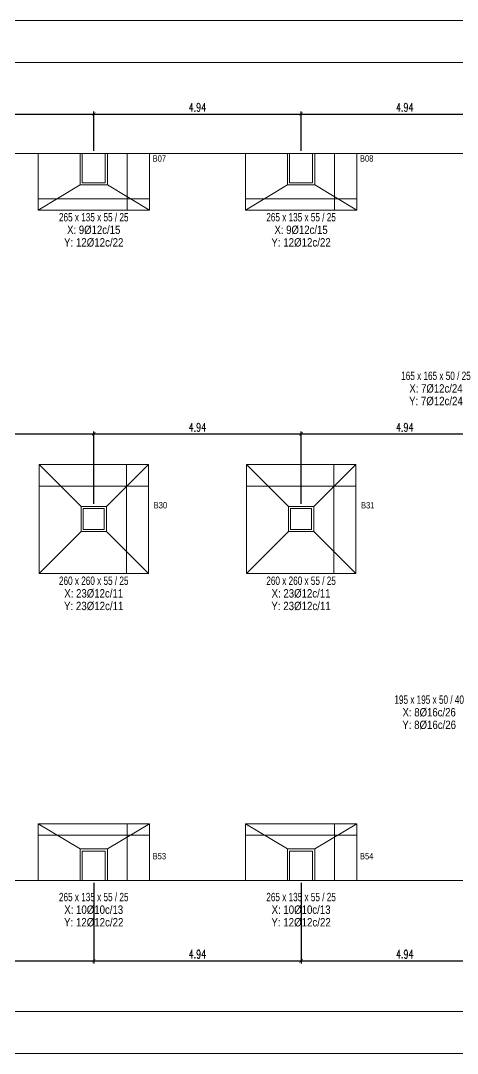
# Model space of a CAD drawing. Header units: millimetres. Extents: x 0 to 147, y 0 to 144.
# Drawn here: x 34.1 to 44.49, y 99.17 to 123.77 of the extents above; entities that cross this region are included whole.
import ezdxf
from ezdxf.enums import TextEntityAlignment as Align

# ---------------------------------------------------------------- set-up
doc = ezdxf.new("R2010")
doc.units = ezdxf.units.MM
doc.linetypes.add('TRAZO_HUECO', pattern=[0.375, 0.25, -0.125])
for name, color, linetype, lineweight in [('COLUMNA_REF', 3, 'Continuous', 9), ('PILAR_HORMIGON', 2, 'Continuous', 0), ('RECUAD_LIMITES', 2, 'Continuous', 0), ('RECUAD_MARCO', 1, 'Continuous', 20), ('SILUETAS', 6, 'Continuous', 5), ('ZAP_CONTORNO', 6, 'Continuous', 9), ('ZAP_DIMENSION_Y_ARM', 7, 'Continuous', 0), ('ZAP_ESQUEMA_ARM', 7, 'Continuous', 9)]:
    doc.layers.add(name, color=color, linetype=linetype, lineweight=lineweight)
doc.styles.add('COTAS', font='romans.shx', dxfattribs={"width": 0.7})
doc.styles.add('CYPETXT_romans', font='arial.ttf', dxfattribs={"height": 0.2})
doc.dimstyles.new('COTA 100', dxfattribs={"dimscale": 200, "dimtxt": 0.001, "dimasz": 0.0004, "dimexe": 0.0003, "dimexo": 0.0003, "dimgap": 0.0003, "dimtad": 1, "dimzin": 4, "dimdsep": 46, "dimtxsty": 'COTAS', "dimblk": 'ARCHTICK', "dimcen": -0.02, "dimdle": 0.0003, "dimclrd": 256, "dimclre": 256, "dimclrt": 2, "dimadec": 0, "dimazin": 0, "dimtfac": 1, "dimtix": 1, "dimtmove": 2, "dimatfit": 3, "dimldrblk": 'ORIGIN', "dimfxl": 1, "dimtolj": 1, "dimtzin": 0, "dimarcsym": 0})

# ---------------------------------------------------------------- blocks, each defined once
blk = doc.blocks.new('_ArchTick')
at = {"color": 0, "const_width": 0.15}
blk.add_lwpolyline([(-0.5, -0.5), (0.5, 0.5)], dxfattribs=at)
blk = doc.blocks.new('*D464')
at = {"lineweight": -2, "transparency": 16777216}
for p, q in [((30.841, 121.546), (35.896, 121.546)), ((30.901, 120.668), (30.901, 121.606)), ((35.836, 120.668), (35.836, 121.606))]:
    blk.add_line(p, q, dxfattribs=at)
at = {"layer": 'Defpoints', "color": 0, "transparency": 16777216}
for p in [(35.836, 121.546), (30.901, 120.608), (35.836, 120.608)]:
    blk.add_point(p, dxfattribs=at)
at = {"lineweight": -2, "transparency": 16777216, "xscale": 0.08, "yscale": 0.08, "zscale": 0.08, "rotation": 180}
blk.add_blockref('_ArchTick', (30.901, 121.546), dxfattribs=at)
at = {"lineweight": -2, "transparency": 16777216, "xscale": 0.08, "yscale": 0.08, "zscale": 0.08}
blk.add_blockref('_ArchTick', (35.836, 121.546), dxfattribs=at)
at = {"color": 2, "transparency": 16777216, "insert": (33.369, 121.706), "char_height": 0.2, "attachment_point": 5, "style": 'COTAS'}
blk.add_mtext('\\A1;4.94', dxfattribs=at)
blk = doc.blocks.new('_Origin')
at = {"color": 0, "linetype": 'ByBlock', "lineweight": -2}
blk.add_line((0, 0), (-1, 0), dxfattribs=at)
blk.add_circle((0, 0), 0.5, dxfattribs=at)
blk = doc.blocks.new('*D465')
at = {"lineweight": -2, "transparency": 16777216}
for p, q in [((35.776, 121.546), (40.831, 121.546)), ((35.836, 120.668), (35.836, 121.606)), ((40.771, 120.668), (40.771, 121.606))]:
    blk.add_line(p, q, dxfattribs=at)
at = {"layer": 'Defpoints', "color": 0, "transparency": 16777216}
for p in [(40.771, 121.546), (35.836, 120.608), (40.771, 120.608)]:
    blk.add_point(p, dxfattribs=at)
at = {"lineweight": -2, "transparency": 16777216, "xscale": 0.08, "yscale": 0.08, "zscale": 0.08, "rotation": 180}
blk.add_blockref('_ArchTick', (35.836, 121.546), dxfattribs=at)
at = {"lineweight": -2, "transparency": 16777216, "xscale": 0.08, "yscale": 0.08, "zscale": 0.08}
blk.add_blockref('_ArchTick', (40.771, 121.546), dxfattribs=at)
at = {"color": 2, "transparency": 16777216, "insert": (38.304, 121.706), "char_height": 0.2, "attachment_point": 5, "style": 'COTAS'}
blk.add_mtext('\\A1;4.94', dxfattribs=at)
blk = doc.blocks.new('*D466')
at = {"lineweight": -2, "transparency": 16777216}
for p, q in [((40.711, 121.546), (45.766, 121.546)), ((40.771, 120.668), (40.771, 121.606)), ((45.706, 120.668), (45.706, 121.606))]:
    blk.add_line(p, q, dxfattribs=at)
at = {"layer": 'Defpoints', "color": 0, "transparency": 16777216}
for p in [(45.706, 121.546), (40.771, 120.608), (45.706, 120.608)]:
    blk.add_point(p, dxfattribs=at)
at = {"lineweight": -2, "transparency": 16777216, "xscale": 0.08, "yscale": 0.08, "zscale": 0.08, "rotation": 180}
blk.add_blockref('_ArchTick', (40.771, 121.546), dxfattribs=at)
at = {"lineweight": -2, "transparency": 16777216, "xscale": 0.08, "yscale": 0.08, "zscale": 0.08}
blk.add_blockref('_ArchTick', (45.706, 121.546), dxfattribs=at)
at = {"color": 2, "transparency": 16777216, "insert": (43.239, 121.706), "char_height": 0.2, "attachment_point": 5, "style": 'COTAS'}
blk.add_mtext('\\A1;4.94', dxfattribs=at)
blk = doc.blocks.new('*D475')
at = {"lineweight": -2, "transparency": 16777216}
for p, q in [((30.841, 113.925), (35.896, 113.925)), ((30.901, 112.258), (30.901, 113.985)), ((35.836, 112.258), (35.836, 113.985))]:
    blk.add_line(p, q, dxfattribs=at)
at = {"layer": 'Defpoints', "color": 0, "transparency": 16777216}
for p in [(35.836, 113.925), (30.901, 112.198), (35.836, 112.198)]:
    blk.add_point(p, dxfattribs=at)
at = {"lineweight": -2, "transparency": 16777216, "xscale": 0.08, "yscale": 0.08, "zscale": 0.08, "rotation": 180}
blk.add_blockref('_ArchTick', (30.901, 113.925), dxfattribs=at)
at = {"lineweight": -2, "transparency": 16777216, "xscale": 0.08, "yscale": 0.08, "zscale": 0.08}
blk.add_blockref('_ArchTick', (35.836, 113.925), dxfattribs=at)
at = {"color": 2, "transparency": 16777216, "insert": (33.369, 114.085), "char_height": 0.2, "attachment_point": 5, "style": 'COTAS'}
blk.add_mtext('\\A1;4.94', dxfattribs=at)
blk = doc.blocks.new('*D476')
at = {"lineweight": -2, "transparency": 16777216}
for p, q in [((35.776, 113.925), (40.831, 113.925)), ((35.836, 112.258), (35.836, 113.985)), ((40.771, 112.258), (40.771, 113.985))]:
    blk.add_line(p, q, dxfattribs=at)
at = {"layer": 'Defpoints', "color": 0, "transparency": 16777216}
for p in [(40.771, 113.925), (35.836, 112.198), (40.771, 112.198)]:
    blk.add_point(p, dxfattribs=at)
at = {"lineweight": -2, "transparency": 16777216, "xscale": 0.08, "yscale": 0.08, "zscale": 0.08, "rotation": 180}
blk.add_blockref('_ArchTick', (35.836, 113.925), dxfattribs=at)
at = {"lineweight": -2, "transparency": 16777216, "xscale": 0.08, "yscale": 0.08, "zscale": 0.08}
blk.add_blockref('_ArchTick', (40.771, 113.925), dxfattribs=at)
at = {"color": 2, "transparency": 16777216, "insert": (38.304, 114.085), "char_height": 0.2, "attachment_point": 5, "style": 'COTAS'}
blk.add_mtext('\\A1;4.94', dxfattribs=at)
blk = doc.blocks.new('*D477')
at = {"lineweight": -2, "transparency": 16777216}
for p, q in [((40.711, 113.925), (45.766, 113.925)), ((40.771, 112.258), (40.771, 113.985)), ((45.706, 112.133), (45.706, 113.985))]:
    blk.add_line(p, q, dxfattribs=at)
at = {"layer": 'Defpoints', "color": 0, "transparency": 16777216}
for p in [(45.706, 113.925), (40.771, 112.198), (45.706, 112.073)]:
    blk.add_point(p, dxfattribs=at)
at = {"lineweight": -2, "transparency": 16777216, "xscale": 0.08, "yscale": 0.08, "zscale": 0.08, "rotation": 180}
blk.add_blockref('_ArchTick', (40.771, 113.925), dxfattribs=at)
at = {"lineweight": -2, "transparency": 16777216, "xscale": 0.08, "yscale": 0.08, "zscale": 0.08}
blk.add_blockref('_ArchTick', (45.706, 113.925), dxfattribs=at)
at = {"color": 2, "transparency": 16777216, "insert": (43.239, 114.085), "char_height": 0.2, "attachment_point": 5, "style": 'COTAS'}
blk.add_mtext('\\A1;4.94', dxfattribs=at)
blk = doc.blocks.new('*D493')
at = {"lineweight": -2, "transparency": 16777216}
for p, q in [((30.901, 103.228), (30.901, 101.312)), ((35.836, 103.228), (35.836, 101.312)), ((30.841, 101.372), (35.896, 101.372))]:
    blk.add_line(p, q, dxfattribs=at)
at = {"layer": 'Defpoints', "color": 0, "transparency": 16777216}
for p in [(30.901, 103.288), (35.836, 103.288), (35.836, 101.372)]:
    blk.add_point(p, dxfattribs=at)
at = {"lineweight": -2, "transparency": 16777216, "xscale": 0.08, "yscale": 0.08, "zscale": 0.08, "rotation": 180}
blk.add_blockref('_ArchTick', (30.901, 101.372), dxfattribs=at)
at = {"lineweight": -2, "transparency": 16777216, "xscale": 0.08, "yscale": 0.08, "zscale": 0.08}
blk.add_blockref('_ArchTick', (35.836, 101.372), dxfattribs=at)
at = {"color": 2, "transparency": 16777216, "insert": (33.369, 101.532), "char_height": 0.2, "attachment_point": 5, "style": 'COTAS'}
blk.add_mtext('\\A1;4.94', dxfattribs=at)
blk = doc.blocks.new('*D494')
at = {"lineweight": -2, "transparency": 16777216}
for p, q in [((35.836, 103.228), (35.836, 101.312)), ((40.771, 103.228), (40.771, 101.312)), ((35.776, 101.372), (40.831, 101.372))]:
    blk.add_line(p, q, dxfattribs=at)
at = {"layer": 'Defpoints', "color": 0, "transparency": 16777216}
for p in [(35.836, 103.288), (40.771, 103.288), (40.771, 101.372)]:
    blk.add_point(p, dxfattribs=at)
at = {"lineweight": -2, "transparency": 16777216, "xscale": 0.08, "yscale": 0.08, "zscale": 0.08, "rotation": 180}
blk.add_blockref('_ArchTick', (35.836, 101.372), dxfattribs=at)
at = {"lineweight": -2, "transparency": 16777216, "xscale": 0.08, "yscale": 0.08, "zscale": 0.08}
blk.add_blockref('_ArchTick', (40.771, 101.372), dxfattribs=at)
at = {"color": 2, "transparency": 16777216, "insert": (38.304, 101.532), "char_height": 0.2, "attachment_point": 5, "style": 'COTAS'}
blk.add_mtext('\\A1;4.94', dxfattribs=at)
blk = doc.blocks.new('*D495')
at = {"lineweight": -2, "transparency": 16777216}
for p, q in [((40.771, 103.228), (40.771, 101.312)), ((45.706, 103.228), (45.706, 101.312)), ((40.711, 101.372), (45.766, 101.372))]:
    blk.add_line(p, q, dxfattribs=at)
at = {"layer": 'Defpoints', "color": 0, "transparency": 16777216}
for p in [(40.771, 103.288), (45.706, 103.288), (45.706, 101.372)]:
    blk.add_point(p, dxfattribs=at)
at = {"lineweight": -2, "transparency": 16777216, "xscale": 0.08, "yscale": 0.08, "zscale": 0.08, "rotation": 180}
blk.add_blockref('_ArchTick', (40.771, 101.372), dxfattribs=at)
at = {"lineweight": -2, "transparency": 16777216, "xscale": 0.08, "yscale": 0.08, "zscale": 0.08}
blk.add_blockref('_ArchTick', (45.706, 101.372), dxfattribs=at)
at = {"color": 2, "transparency": 16777216, "insert": (43.239, 101.532), "char_height": 0.2, "attachment_point": 5, "style": 'COTAS'}
blk.add_mtext('\\A1;4.94', dxfattribs=at)

msp = doc.modelspace()

# ---------------------------------------------------------------- linework, layer by layer
at = {"layer": 'PILAR_HORMIGON'}
for points in [[(35.56117, 119.908), (36.11117, 119.908), (36.11117, 120.608), (35.56117, 120.608), (35.56117, 119.908)], [(40.49617, 119.908), (41.04617, 119.908), (41.04617, 120.608), (40.49617, 120.608), (40.49617, 119.908)], [(35.58617, 111.648), (36.08617, 111.648), (36.08617, 112.148), (35.58617, 112.148), (35.58617, 111.648)], [(40.52117, 111.648), (41.02117, 111.648), (41.02117, 112.148), (40.52117, 112.148), (40.52117, 111.648)], [(35.56117, 103.288), (36.11117, 103.288), (36.11117, 103.988), (35.56117, 103.988), (35.56117, 103.288)], [(40.49617, 103.288), (41.04617, 103.288), (41.04617, 103.988), (40.49617, 103.988), (40.49617, 103.288)]]:
    msp.add_lwpolyline(points, close=True, dxfattribs=at)
at = {"layer": 'RECUAD_LIMITES'}
msp.add_lwpolyline([(0, 99.17), (83.9, 99.17), (83.9, 123.77), (0, 123.77), (0, 99.17)], close=True, dxfattribs=at)
at = {"layer": 'RECUAD_MARCO'}
msp.add_lwpolyline([(2.5, 100.17), (82.9, 100.17), (82.9, 122.77), (2.5, 122.77), (2.5, 100.17)], close=True, dxfattribs=at)
at = {"layer": 'SILUETAS', "color": 5}
msp.add_lwpolyline([(6.07802, 120.608), (5.44962, 106.288), (8.31921, 103.288), (62.80624, 103.288), (62.80624, 120.608), (6.07802, 120.608)], dxfattribs=at)
at = {"layer": 'SILUETAS', "color": 1, "linetype": 'TRAZO_HUECO'}
msp.add_lwpolyline([(6.07802, 120.608), (5.44962, 106.288), (8.31921, 103.288), (62.80624, 103.288), (62.80624, 120.608), (6.07802, 120.608)], dxfattribs=at)
at = {"layer": 'ZAP_CONTORNO'}
for p, q in [((35.51117, 120.608), (35.51117, 119.858)), ((40.44617, 120.608), (40.44617, 119.858)), ((34.51117, 119.258), (35.51117, 119.858)), ((37.16117, 119.258), (36.16117, 119.858)), ((39.44617, 119.258), (40.44617, 119.858)), ((42.09617, 119.258), (41.09617, 119.858)), ((34.53617, 113.198), (35.53617, 112.198)), ((37.13617, 113.198), (36.13617, 112.198)), ((39.47117, 113.198), (40.47117, 112.198)), ((42.07117, 113.198), (41.07117, 112.198)), ((34.53617, 110.598), (35.53617, 111.598)), ((37.13617, 110.598), (36.13617, 111.598)), ((39.47117, 110.598), (40.47117, 111.598)), ((42.07117, 110.598), (41.07117, 111.598)), ((34.51117, 104.638), (35.51117, 104.038)), ((37.16117, 104.638), (36.16117, 104.038)), ((39.44617, 104.638), (40.44617, 104.038)), ((42.09617, 104.638), (41.09617, 104.038))]:
    msp.add_line(p, q, dxfattribs=at)
for points in [[(34.51117, 119.258), (37.16117, 119.258), (37.16117, 120.608), (34.51117, 120.608), (34.51117, 119.258)], [(39.44617, 119.258), (42.09617, 119.258), (42.09617, 120.608), (39.44617, 120.608), (39.44617, 119.258)], [(34.53617, 110.598), (37.13617, 110.598), (37.13617, 113.198), (34.53617, 113.198), (34.53617, 110.598)], [(39.47117, 110.598), (42.07117, 110.598), (42.07117, 113.198), (39.47117, 113.198), (39.47117, 110.598)], [(35.53617, 111.598), (36.13617, 111.598), (36.13617, 112.198), (35.53617, 112.198), (35.53617, 111.598)], [(40.47117, 111.598), (41.07117, 111.598), (41.07117, 112.198), (40.47117, 112.198), (40.47117, 111.598)], [(34.51117, 103.288), (37.16117, 103.288), (37.16117, 104.638), (34.51117, 104.638), (34.51117, 103.288)], [(39.44617, 103.288), (42.09617, 103.288), (42.09617, 104.638), (39.44617, 104.638), (39.44617, 103.288)]]:
    msp.add_lwpolyline(points, close=True, dxfattribs=at)
for points in [[(35.51117, 119.858), (36.16117, 119.858), (36.16117, 120.608)], [(40.44617, 119.858), (41.09617, 119.858), (41.09617, 120.608)], [(36.16117, 103.288), (36.16117, 104.038), (35.51117, 104.038), (35.51117, 103.288)], [(41.09617, 103.288), (41.09617, 104.038), (40.44617, 104.038), (40.44617, 103.288)]]:
    msp.add_lwpolyline(points, dxfattribs=at)
at = {"layer": 'ZAP_ESQUEMA_ARM'}
for p, q in [((36.63117, 119.258), (36.63117, 120.608)), ((41.56617, 119.258), (41.56617, 120.608)), ((34.51117, 119.528), (37.16117, 119.528)), ((39.44617, 119.528), (42.09617, 119.528)), ((36.61617, 110.598), (36.61617, 113.198)), ((41.55117, 110.598), (41.55117, 113.198)), ((34.53617, 112.678), (37.13617, 112.678)), ((39.47117, 112.678), (42.07117, 112.678)), ((36.63117, 103.288), (36.63117, 104.638)), ((41.56617, 103.288), (41.56617, 104.638)), ((34.51117, 104.368), (37.16117, 104.368)), ((39.44617, 104.368), (42.09617, 104.368))]:
    msp.add_line(p, q, dxfattribs=at)

# ---------------------------------------------------------------- texts
at = {"layer": 'COLUMNA_REF', "style": 'CYPETXT_romans', "width": 0.840522}
for s, p in [('B07', (37.39742, 120.48739)), ('B08', (42.33242, 120.48739)), ('B30', (37.42242, 112.22739)), ('B31', (42.35742, 112.22739)), ('B53', (37.39742, 103.86739)), ('B54', (42.33242, 103.86739))]:
    msp.add_text(s, height=0.153333, dxfattribs=at).set_placement(p, align=Align.MIDDLE_CENTER)
at = {"layer": 'ZAP_DIMENSION_Y_ARM', "lineweight": 15, "style": 'CYPETXT_romans'}
for s, width, p in [('265 x 135 x 55 / 25', 0.696536, (35.83617, 119.088)), ('265 x 135 x 55 / 25', 0.696536, (40.77117, 119.088)), ('X: 9%%c12c/15', 0.815472, (35.83617, 118.788)), ('X: 9%%c12c/15', 0.815472, (40.77117, 118.788)), ('Y: 12%%c12c/22', 0.82727, (35.83617, 118.488)), ('Y: 12%%c12c/22', 0.82727, (40.77117, 118.488)), ('165 x 165 x 50 / 25', 0.696536, (43.98174, 115.30942)), ('X: 7%%c12c/24', 0.815472, (43.98174, 115.00942)), ('Y: 7%%c12c/24', 0.823009, (43.98174, 114.70942)), ('260 x 260 x 55 / 25', 0.696536, (35.83617, 110.428)), ('260 x 260 x 55 / 25', 0.696536, (40.77117, 110.428)), ('X: 23%%c12c/11', 0.820344, (35.83617, 110.128)), ('X: 23%%c12c/11', 0.820344, (40.77117, 110.128)), ('Y: 23%%c12c/11', 0.82727, (35.83617, 109.828)), ('Y: 23%%c12c/11', 0.82727, (40.77117, 109.828)), ('195 x 195 x 50 / 40', 0.696536, (43.82014, 107.59617)), ('X: 8%%c16c/26', 0.815472, (43.82014, 107.29617)), ('Y: 8%%c16c/26', 0.823009, (43.82014, 106.99617)), ('265 x 135 x 55 / 25', 0.696536, (35.83617, 102.893)), ('265 x 135 x 55 / 25', 0.696536, (40.77117, 102.893)), ('X: 10%%c10c/13', 0.820344, (35.83617, 102.593)), ('X: 10%%c10c/13', 0.820344, (40.77117, 102.593)), ('Y: 12%%c12c/22', 0.82727, (35.83617, 102.293)), ('Y: 12%%c12c/22', 0.82727, (40.77117, 102.293))]:
    msp.add_text(s, height=0.2, dxfattribs=dict(at, width=width)).set_placement(p, align=Align.MIDDLE_CENTER)

# ---------------------------------------------------------------- dimensions: what is measured, and where the dimension line sits
for base, p1, p2, picture, middle in [((35.8361745963, 121.5464272957), (30.9011745963, 120.608), (35.8361745963, 120.608), '*D464', (33.3686745963, 121.7064272957)), ((40.7711745963, 121.5464272957), (35.8361745963, 120.608), (40.7711745963, 120.608), '*D465', (38.3036745963, 121.7064272957)), ((45.7061745963, 121.5464272957), (40.7711745963, 120.608), (45.7061745963, 120.608), '*D466', (43.2386745963, 121.7064272957)), ((35.8361745963, 113.9251919114), (30.9011745963, 112.198), (35.8361745963, 112.198), '*D475', (33.3686745963, 114.0851919114)), ((40.7711745963, 113.9251919114), (35.8361745963, 112.198), (40.7711745963, 112.198), '*D476', (38.3036745963, 114.0851919114)), ((45.7061745963, 113.9251919114), (40.7711745963, 112.198), (45.7061745963, 112.073), '*D477', (43.2386745963, 114.0851919114)), ((35.8361745963, 101.3719581901), (30.9011745963, 103.288), (35.8361745963, 103.288), '*D493', (33.3686745963, 101.5319581901)), ((40.7711745963, 101.3719581901), (35.8361745963, 103.288), (40.7711745963, 103.288), '*D494', (38.3036745963, 101.5319581901)), ((45.7061745963, 101.3719581901), (40.7711745963, 103.288), (45.7061745963, 103.288), '*D495', (43.2386745963, 101.5319581901))]:
    dim = msp.add_linear_dim(base=base, p1=p1, p2=p2, dimstyle='COTA 100')
    dim.commit()
    dim.dimension.update_dxf_attribs({"geometry": picture, "text_midpoint": middle})

doc.saveas('drawing.dxf')
